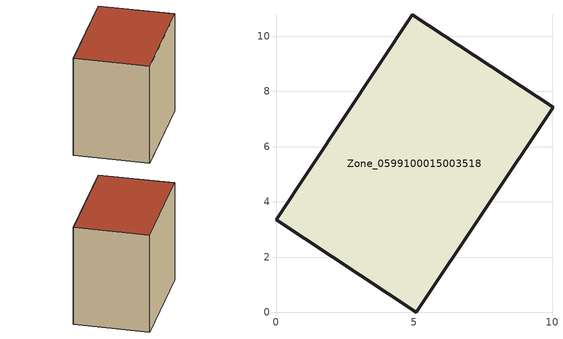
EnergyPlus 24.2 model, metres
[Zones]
Zone_0599100015003518
 floor ground (C_G): 4.92,10.78 10.02,7.42 5.07,0 0,3.35 z0.77
 wall outside (C_F): 10.02,7.42 4.92,10.78 0,3.35 5.07,0 10.02,7.42 z0.77:9.32
 roof outside (C_R): 0,3.35 5.07,0 10.02,7.42 4.92,10.78 z9.32
[BUILDING]
Pand.0599100015003518: North Axis=0; Terrain=City; Loads Convergence Tolerance Value=0.04; Temperature Convergence Tolerance Value=0.4; Solar Distribution=FullExterior; Maximum Number of Warmup Days=25; Minimum Number of Warmup Days=1
[Site:Location]
Rotterdam.The.Hague.AP_ZH_NLD Design_Conditions: Latitude=51.96; Longitude=4.45; Time Zone=1; Elevation=-4.5
[SITE:GROUNDTEMPERATURE:BUILDINGSURFACE]
18, 18, 18, 18, 18, 18, 18, 18, 18, 18, 18, 18
[MATERIAL] Thermal Absorptance=0.9; Solar Absorptance=0.7; Visible Absorptance=0.7
Name | Roughness | Thickness | Conductivity | Density | Specific Heat
G.TI.1975-1991 | MediumSmooth | 0.15 | 0.288461 | 540 | 1210
F.TI.1975-1991 | Rough | 0.3 | 0.230769 | 1920 | 840
R.TI.1975-1991 | MediumRough | 0.2 | 0.153846 | 1500 | 1000
[CONSTRUCTION]
C_G: G.TI.1975-1991
C_F: F.TI.1975-1991
C_R: R.TI.1975-1991
[ZONE]
Zone_0599100015003518: Type=1; Multiplier=1; Ceiling Height=Autocalculate; Volume=Autocalculate; Floor Area=autocalculate; Part of Total Floor Area=Yes
[ZONEINFILTRATION:DESIGNFLOWRATE]
Infil_Zone_0599100015003518: Zone or ZoneList or Space or SpaceList=Zone_0599100015003518; Schedule=AlwaysOn; Design Flow Rate Calculation Method=Flow/Area; Flow Rate per Floor Area=0.003; Constant Term Coefficient=1; Temperature Term Coefficient=0; Velocity Term Coefficient=0; Velocity Squared Term Coefficient=0
[HVACTEMPLATE:ZONE:IDEALLOADSAIRSYSTEM]
Zone_0599100015003518: Maximum Heating Supply Air Temperature=50; Minimum Cooling Supply Air Temperature=13; Maximum Heating Supply Air Humidity Ratio=0.0156; Minimum Cooling Supply Air Humidity Ratio=0.0077; Heating Limit=NoLimit; Cooling Limit=NoLimit; Dehumidification Control Type=ConstantSensibleHeatRatio; Cooling Sensible Heat Ratio=0.7; Dehumidification Setpoint=60; Humidification Control Type=None; Humidification Setpoint=30; Outdoor Air Method=None; Outdoor Air Flow Rate per Person=0.00944; Outdoor Air Flow Rate per Zone Floor Area=0; Outdoor Air Flow Rate per Zone=0; Demand Controlled Ventilation Type=None; Outdoor Air Economizer Type=NoEconomizer; Heat Recovery Type=None; Sensible Heat Recovery Effectiveness=0.7; Latent Heat Recovery Effectiveness=0.65
[ZONECONTROL:THERMOSTAT]
ThermostatControl_Zone_0599100015003518: Zone or ZoneList=Zone_0599100015003518; Control Type Schedule=DualSetpointControlType; Control 1=Thermostat_Zone_0599100015003518; Temperature Difference Between Cutout And Setpoint=0
[THERMOSTATSETPOINT:DUALSETPOINT]
Thermostat_Zone_0599100015003518: Heating Setpoint Temperature Schedule=HeatingSetpoint_Zone_0599100015003518; Cooling Setpoint Temperature Schedule=CoolingSetpoint_Zone_0599100015003518
[SCHEDULE:COMPACT]
HeatingSetpoint_Zone_0599100015003518: Through: 12/31, For: AllDays, Until: 24:00, 21
CoolingSetpoint_Zone_0599100015003518: Through: 12/31, For: AllDays, Until: 24:00, 24
DualSetpointControlType: Through: 12/31, For: AllDays, Until: 24:00, 4
AlwaysOn: Through: 12/31, For: AllDays, Until: 24:00, 1
